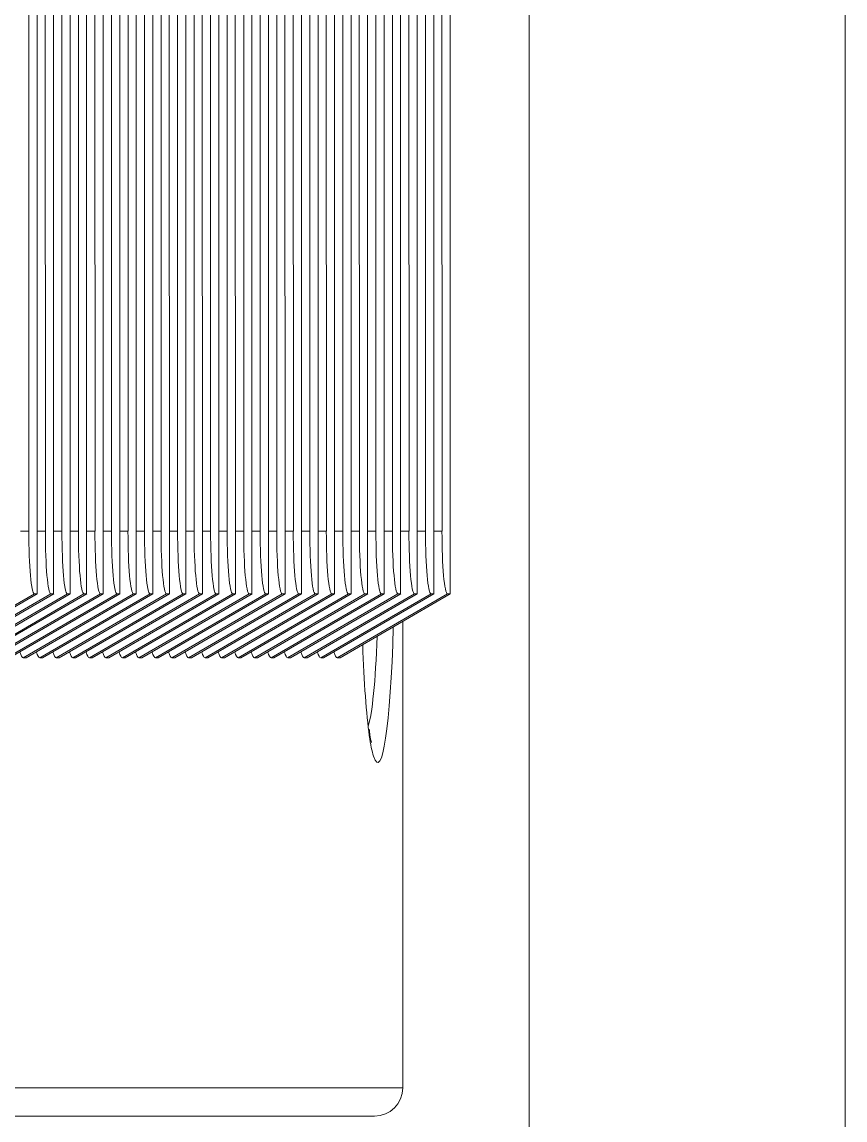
# Model space of a CAD drawing. Header units: millimetres. Extents: x -159872 to 386485, y -250577 to 158966.
# Drawn here: x 371137.6 to 371189.7, y 2952.4 to 3021.8 of the extents above; entities that cross this region are included whole.
import ezdxf

# ---------------------------------------------------------------- set-up
doc = ezdxf.new("R2010")
doc.units = ezdxf.units.MM
doc.layers.add('LDS-equipment-kitchen equipment', color=3, linetype='Continuous', lineweight=13)
doc.layers.add('TOPS', color=252, linetype='Continuous', lineweight=13)

# ---------------------------------------------------------------- blocks, each defined once
blk = doc.blocks.new('Group-335')
at = {"layer": 'LDS-equipment-kitchen equipment', "lineweight": 5}
for p, q in [((310465.069, 39540.083), (310465.078, 39443.164)), ((310465.069, 39540.083), (310465.078, 39443.164)), ((310466.117, 39540.083), (310466.126, 39443.164)), ((310466.117, 39540.083), (310466.126, 39443.164)), ((310467.161, 39540.083), (310467.17, 39443.164)), ((310467.161, 39540.083), (310467.17, 39443.164)), ((310468.205, 39540.083), (310468.213, 39443.164)), ((310468.205, 39540.083), (310468.213, 39443.164)), ((310469.252, 39540.084), (310469.261, 39443.164)), ((310469.252, 39540.084), (310469.261, 39443.164)), ((310470.299, 39540.084), (310470.308, 39443.164)), ((310470.299, 39540.084), (310470.308, 39443.164)), ((310471.346, 39540.084), (310471.355, 39443.164)), ((310471.346, 39540.084), (310471.355, 39443.164)), ((310472.39, 39540.084), (310472.399, 39443.164)), ((310472.39, 39540.084), (310472.399, 39443.164)), ((310473.438, 39540.084), (310473.447, 39443.165)), ((310473.438, 39540.084), (310473.447, 39443.165)), ((310474.482, 39540.084), (310474.49, 39443.165)), ((310474.482, 39540.084), (310474.49, 39443.165)), ((310475.529, 39540.084), (310475.538, 39443.165)), ((310475.529, 39540.084), (310475.538, 39443.165)), ((310476.576, 39540.084), (310476.585, 39443.165)), ((310476.576, 39540.084), (310476.585, 39443.165)), ((310477.617, 39540.084), (310477.626, 39443.165)), ((310477.617, 39540.084), (310477.626, 39443.165)), ((310478.667, 39540.084), (310478.676, 39443.165)), ((310478.667, 39540.084), (310478.676, 39443.165)), ((310479.711, 39540.084), (310479.72, 39443.165)), ((310479.711, 39540.084), (310479.72, 39443.165)), ((310480.759, 39540.085), (310480.767, 39443.165)), ((310480.759, 39540.085), (310480.767, 39443.165)), ((310481.806, 39540.085), (310481.815, 39443.165)), ((310481.806, 39540.085), (310481.815, 39443.165)), ((310482.85, 39540.085), (310482.859, 39443.165)), ((310482.85, 39540.085), (310482.859, 39443.165)), ((310483.894, 39540.085), (310483.903, 39443.165)), ((310483.894, 39540.085), (310483.903, 39443.165)), ((310484.941, 39540.085), (310484.95, 39443.166)), ((310484.941, 39540.085), (310484.95, 39443.166)), ((310485.988, 39540.085), (310485.997, 39443.166)), ((310485.988, 39540.085), (310485.997, 39443.166)), ((310487.032, 39540.085), (310487.041, 39443.166)), ((310487.032, 39540.085), (310487.041, 39443.166)), ((310488.076, 39540.085), (310488.085, 39443.166)), ((310488.076, 39540.085), (310488.085, 39443.166)), ((310489.127, 39540.085), (310489.136, 39443.166)), ((310489.127, 39540.085), (310489.136, 39443.166)), ((310490.171, 39540.085), (310490.18, 39443.166)), ((310490.171, 39540.085), (310490.18, 39443.166)), ((310491.218, 39540.086), (310491.227, 39443.166)), ((310491.218, 39540.086), (310491.227, 39443.166)), ((310464.558, 39447.125), (310464.55, 39536.124)), ((310464.558, 39447.125), (310464.55, 39536.124)), ((310465.602, 39447.125), (310465.593, 39536.125)), ((310465.602, 39447.125), (310465.593, 39536.125)), ((310466.652, 39447.125), (310466.644, 39536.125)), ((310466.652, 39447.125), (310466.644, 39536.125)), ((310467.696, 39447.125), (310467.688, 39536.125)), ((310467.696, 39447.125), (310467.688, 39536.125)), ((310468.744, 39447.125), (310468.735, 39536.125)), ((310468.744, 39447.125), (310468.735, 39536.125)), ((310469.784, 39447.126), (310469.776, 39536.125)), ((310469.784, 39447.126), (310469.776, 39536.125)), ((310470.835, 39447.126), (310470.827, 39536.125)), ((310470.835, 39447.126), (310470.827, 39536.125)), ((310471.879, 39447.126), (310471.87, 39536.125)), ((310471.879, 39447.126), (310471.87, 39536.125)), ((310472.926, 39447.126), (310472.918, 39536.125)), ((310472.926, 39447.126), (310472.918, 39536.125)), ((310473.973, 39447.126), (310473.965, 39536.125)), ((310473.973, 39447.126), (310473.965, 39536.125)), ((310475.017, 39447.126), (310475.009, 39536.125)), ((310475.017, 39447.126), (310475.009, 39536.125)), ((310476.061, 39447.126), (310476.053, 39536.125)), ((310476.061, 39447.126), (310476.053, 39536.125)), ((310477.108, 39447.126), (310477.1, 39536.126)), ((310477.108, 39447.126), (310477.1, 39536.126)), ((310478.156, 39447.126), (310478.147, 39536.126)), ((310478.156, 39447.126), (310478.147, 39536.126)), ((310479.203, 39447.126), (310479.195, 39536.126)), ((310479.203, 39447.126), (310479.195, 39536.126)), ((310480.247, 39447.126), (310480.239, 39536.126)), ((310480.247, 39447.126), (310480.239, 39536.126)), ((310481.294, 39447.127), (310481.286, 39536.126)), ((310481.294, 39447.127), (310481.286, 39536.126)), ((310482.338, 39447.127), (310482.33, 39536.126)), ((310482.338, 39447.127), (310482.33, 39536.126)), ((310483.385, 39447.127), (310483.377, 39536.126)), ((310483.385, 39447.127), (310483.377, 39536.126)), ((310484.433, 39447.127), (310484.425, 39536.126)), ((310484.433, 39447.127), (310484.425, 39536.126)), ((310485.473, 39447.127), (310485.465, 39536.126)), ((310485.473, 39447.127), (310485.465, 39536.126)), ((310486.524, 39447.127), (310486.516, 39536.126)), ((310486.524, 39447.127), (310486.516, 39536.126)), ((310487.568, 39447.127), (310487.559, 39536.127)), ((310487.568, 39447.127), (310487.559, 39536.127)), ((310488.615, 39447.127), (310488.607, 39536.127)), ((310488.615, 39447.127), (310488.607, 39536.127)), ((310489.659, 39447.127), (310489.651, 39536.127)), ((310489.659, 39447.127), (310489.651, 39536.127)), ((310490.703, 39447.127), (310490.695, 39536.127)), ((310490.703, 39447.127), (310490.695, 39536.127)), ((310464.558, 39447.125), (310464.036, 39447.125)), ((310464.558, 39447.125), (310464.036, 39447.125)), ((310465.602, 39447.125), (310465.08, 39447.125)), ((310465.602, 39447.125), (310465.08, 39447.125)), ((310466.652, 39447.125), (310466.126, 39447.125)), ((310466.652, 39447.125), (310466.126, 39447.125)), ((310467.696, 39447.125), (310467.17, 39447.125)), ((310467.696, 39447.125), (310467.17, 39447.125)), ((310468.744, 39447.125), (310468.218, 39447.125)), ((310468.744, 39447.125), (310468.218, 39447.125)), ((310469.784, 39447.126), (310469.265, 39447.125)), ((310469.784, 39447.126), (310469.265, 39447.125)), ((310470.835, 39447.126), (310470.309, 39447.126)), ((310470.835, 39447.126), (310470.309, 39447.126)), ((310471.879, 39447.126), (310471.357, 39447.126)), ((310471.879, 39447.126), (310471.357, 39447.126)), ((310472.926, 39447.126), (310472.4, 39447.126)), ((310472.926, 39447.126), (310472.4, 39447.126)), ((310473.973, 39447.126), (310473.447, 39447.126)), ((310473.973, 39447.126), (310473.447, 39447.126)), ((310475.017, 39447.126), (310474.491, 39447.126)), ((310475.017, 39447.126), (310474.491, 39447.126)), ((310476.061, 39447.126), (310475.539, 39447.126)), ((310476.061, 39447.126), (310475.539, 39447.126)), ((310477.108, 39447.126), (310476.586, 39447.126)), ((310477.108, 39447.126), (310476.586, 39447.126)), ((310478.156, 39447.126), (310477.63, 39447.126)), ((310478.156, 39447.126), (310477.63, 39447.126)), ((310479.203, 39447.126), (310478.677, 39447.126)), ((310479.203, 39447.126), (310478.677, 39447.126)), ((310480.247, 39447.126), (310479.721, 39447.126)), ((310480.247, 39447.126), (310479.721, 39447.126)), ((310481.294, 39447.127), (310480.768, 39447.127)), ((310481.294, 39447.127), (310480.768, 39447.127)), ((310482.338, 39447.127), (310481.816, 39447.127)), ((310482.338, 39447.127), (310481.816, 39447.127)), ((310483.385, 39447.127), (310482.86, 39447.127)), ((310483.385, 39447.127), (310482.86, 39447.127)), ((310484.433, 39447.127), (310483.907, 39447.127)), ((310484.433, 39447.127), (310483.907, 39447.127)), ((310485.473, 39447.127), (310484.951, 39447.127)), ((310485.473, 39447.127), (310484.951, 39447.127)), ((310486.524, 39447.127), (310485.998, 39447.127)), ((310486.524, 39447.127), (310485.998, 39447.127)), ((310487.568, 39447.127), (310487.042, 39447.127)), ((310487.568, 39447.127), (310487.042, 39447.127)), ((310488.615, 39447.127), (310488.089, 39447.127)), ((310488.615, 39447.127), (310488.089, 39447.127)), ((310489.659, 39447.127), (310489.137, 39447.127)), ((310489.659, 39447.127), (310489.137, 39447.127)), ((310490.703, 39447.127), (310490.181, 39447.127)), ((310490.703, 39447.127), (310490.181, 39447.127)), ((310464.906, 39443.167), (310457.928, 39439.123)), ((310464.906, 39443.167), (310457.928, 39439.123)), ((310458.106, 39439.125), (310465.08, 39443.168)), ((310458.106, 39439.125), (310465.08, 39443.168)), ((310465.95, 39443.167), (310458.972, 39439.123)), ((310465.95, 39443.167), (310458.972, 39439.123)), ((310459.153, 39439.125), (310466.127, 39443.168)), ((310459.153, 39439.125), (310466.127, 39443.168)), ((310466.994, 39443.167), (310460.02, 39439.123)), ((310466.994, 39443.167), (310460.02, 39439.123)), ((310460.194, 39439.125), (310467.171, 39443.169)), ((310460.194, 39439.125), (310467.171, 39443.169)), ((310468.041, 39443.167), (310461.064, 39439.123)), ((310468.041, 39443.167), (310461.064, 39439.123)), ((310461.244, 39439.125), (310468.218, 39443.169)), ((310461.244, 39439.125), (310468.218, 39443.169)), ((310469.089, 39443.167), (310462.111, 39439.123)), ((310469.089, 39443.167), (310462.111, 39439.123)), ((310462.288, 39439.125), (310469.266, 39443.169)), ((310462.288, 39439.125), (310469.266, 39443.169)), ((310470.136, 39443.167), (310463.154, 39439.123)), ((310470.136, 39443.167), (310463.154, 39439.123)), ((310463.336, 39439.125), (310470.31, 39443.169)), ((310463.336, 39439.125), (310470.31, 39443.169)), ((310471.18, 39443.167), (310464.202, 39439.123)), ((310471.18, 39443.167), (310464.202, 39439.123)), ((310464.383, 39439.125), (310471.357, 39443.169)), ((310464.383, 39439.125), (310471.357, 39443.169)), ((310465.078, 39443.167), (310464.902, 39443.167)), ((310465.078, 39443.167), (310464.902, 39443.167)), ((310472.227, 39443.167), (310465.249, 39439.124)), ((310472.227, 39443.167), (310465.249, 39439.124)), ((310465.427, 39439.126), (310472.401, 39443.169)), ((310465.427, 39439.126), (310472.401, 39443.169)), ((310466.126, 39443.167), (310465.946, 39443.167)), ((310466.126, 39443.167), (310465.946, 39443.167)), ((310473.271, 39443.167), (310466.293, 39439.124)), ((310473.271, 39443.167), (310466.293, 39439.124)), ((310466.471, 39439.126), (310473.448, 39443.169)), ((310466.471, 39439.126), (310473.448, 39443.169)), ((310467.17, 39443.167), (310466.993, 39443.167)), ((310467.17, 39443.167), (310466.993, 39443.167)), ((310474.318, 39443.167), (310467.341, 39439.124)), ((310474.318, 39443.167), (310467.341, 39439.124)), ((310467.518, 39439.126), (310474.492, 39443.169)), ((310467.518, 39439.126), (310474.492, 39443.169)), ((310468.213, 39443.167), (310468.037, 39443.167)), ((310468.213, 39443.167), (310468.037, 39443.167)), ((310475.362, 39443.167), (310468.384, 39439.124)), ((310475.362, 39443.167), (310468.384, 39439.124)), ((310468.565, 39439.126), (310475.539, 39443.169)), ((310468.565, 39439.126), (310475.539, 39443.169)), ((310469.261, 39443.167), (310469.084, 39443.167)), ((310469.261, 39443.167), (310469.084, 39443.167)), ((310476.406, 39443.168), (310469.432, 39439.124)), ((310476.406, 39443.168), (310469.432, 39439.124)), ((310469.609, 39439.126), (310476.587, 39443.169)), ((310469.609, 39439.126), (310476.587, 39443.169)), ((310470.308, 39443.167), (310470.132, 39443.167)), ((310470.308, 39443.167), (310470.132, 39443.167)), ((310477.457, 39443.168), (310470.475, 39439.124)), ((310477.457, 39443.168), (310470.475, 39439.124)), ((310470.653, 39439.126), (310477.631, 39443.17)), ((310470.653, 39439.126), (310477.631, 39443.17)), ((310471.355, 39443.167), (310471.175, 39443.167)), ((310471.355, 39443.167), (310471.175, 39443.167)), ((310478.5, 39443.168), (310471.523, 39439.124)), ((310478.5, 39443.168), (310471.523, 39439.124)), ((310471.704, 39439.126), (310478.678, 39443.17)), ((310471.704, 39439.126), (310478.678, 39443.17)), ((310472.399, 39443.167), (310472.223, 39443.167)), ((310472.399, 39443.167), (310472.223, 39443.167)), ((310479.548, 39443.168), (310472.57, 39439.124)), ((310479.548, 39443.168), (310472.57, 39439.124)), ((310472.748, 39439.126), (310479.722, 39443.17)), ((310472.748, 39439.126), (310479.722, 39443.17)), ((310473.447, 39443.167), (310473.267, 39443.167)), ((310473.447, 39443.167), (310473.267, 39443.167)), ((310480.588, 39443.168), (310473.614, 39439.124)), ((310480.588, 39443.168), (310473.614, 39439.124)), ((310473.795, 39439.126), (310480.769, 39443.17)), ((310473.795, 39439.126), (310480.769, 39443.17)), ((310474.49, 39443.167), (310474.318, 39443.167)), ((310474.49, 39443.167), (310474.318, 39443.167)), ((310481.639, 39443.168), (310474.661, 39439.124)), ((310481.639, 39443.168), (310474.661, 39439.124)), ((310474.839, 39439.126), (310481.817, 39443.17)), ((310474.839, 39439.126), (310481.817, 39443.17)), ((310475.538, 39443.167), (310475.358, 39443.167)), ((310475.538, 39443.167), (310475.358, 39443.167)), ((310482.683, 39443.168), (310475.705, 39439.125)), ((310482.683, 39443.168), (310475.705, 39439.125)), ((310475.886, 39439.127), (310482.86, 39443.17)), ((310475.886, 39439.127), (310482.86, 39443.17)), ((310476.585, 39443.168), (310476.405, 39443.168)), ((310476.585, 39443.168), (310476.405, 39443.168)), ((310483.731, 39443.168), (310476.753, 39439.125)), ((310483.731, 39443.168), (310476.753, 39439.125)), ((310476.93, 39439.127), (310483.908, 39443.17)), ((310476.93, 39439.127), (310483.908, 39443.17)), ((310477.626, 39443.168), (310477.453, 39443.168)), ((310477.626, 39443.168), (310477.453, 39443.168)), ((310484.777, 39443.168), (310477.8, 39439.125)), ((310484.777, 39443.168), (310477.8, 39439.125)), ((310477.977, 39439.127), (310484.951, 39443.17)), ((310477.977, 39439.127), (310484.951, 39443.17)), ((310478.676, 39443.168), (310478.496, 39443.168)), ((310478.676, 39443.168), (310478.496, 39443.168)), ((310485.821, 39443.168), (310478.844, 39439.125)), ((310485.821, 39443.168), (310478.844, 39439.125)), ((310479.025, 39439.127), (310485.999, 39443.17)), ((310479.025, 39439.127), (310485.999, 39443.17)), ((310479.72, 39443.168), (310479.543, 39443.168)), ((310479.72, 39443.168), (310479.543, 39443.168)), ((310486.865, 39443.169), (310479.891, 39439.125)), ((310486.865, 39443.169), (310479.891, 39439.125)), ((310480.065, 39439.127), (310487.043, 39443.17)), ((310480.065, 39439.127), (310487.043, 39443.17)), ((310480.767, 39443.168), (310480.587, 39443.168)), ((310480.767, 39443.168), (310480.587, 39443.168)), ((310487.913, 39443.169), (310480.935, 39439.125)), ((310487.913, 39443.169), (310480.935, 39439.125)), ((310481.116, 39439.127), (310488.09, 39443.17)), ((310481.116, 39439.127), (310488.09, 39443.17)), ((310481.815, 39443.168), (310481.635, 39443.168)), ((310481.815, 39443.168), (310481.635, 39443.168)), ((310488.96, 39443.169), (310481.982, 39439.125)), ((310488.96, 39443.169), (310481.982, 39439.125)), ((310482.159, 39439.127), (310489.137, 39443.171)), ((310482.159, 39439.127), (310489.137, 39443.171)), ((310482.859, 39443.168), (310482.682, 39443.168)), ((310482.859, 39443.168), (310482.682, 39443.168)), ((310490.008, 39443.169), (310483.026, 39439.125)), ((310490.008, 39443.169), (310483.026, 39439.125)), ((310483.207, 39439.127), (310490.181, 39443.171)), ((310483.207, 39439.127), (310490.181, 39443.171)), ((310483.903, 39443.168), (310483.726, 39443.168)), ((310483.903, 39443.168), (310483.726, 39443.168)), ((310491.051, 39443.169), (310484.074, 39439.125)), ((310491.051, 39443.169), (310484.074, 39439.125)), ((310484.254, 39439.127), (310491.228, 39443.171)), ((310484.254, 39439.127), (310491.228, 39443.171)), ((310484.95, 39443.168), (310484.774, 39443.168)), ((310484.95, 39443.168), (310484.774, 39443.168)), ((310485.997, 39443.168), (310485.817, 39443.168)), ((310485.997, 39443.168), (310485.817, 39443.168)), ((310487.041, 39443.169), (310486.864, 39443.169)), ((310487.041, 39443.169), (310486.864, 39443.169)), ((310488.085, 39443.169), (310487.908, 39443.169)), ((310488.085, 39443.169), (310487.908, 39443.169)), ((310489.136, 39443.169), (310488.956, 39443.169)), ((310489.136, 39443.169), (310488.956, 39443.169)), ((310490.18, 39443.169), (310490.003, 39443.169)), ((310490.18, 39443.169), (310490.003, 39443.169)), ((310491.227, 39443.169), (310491.047, 39443.169)), ((310491.227, 39443.169), (310491.047, 39443.169)), ((310488.219, 39441.426), (310488.222, 39411.926)), ((310488.219, 39441.426), (310488.222, 39411.926)), ((310488.223, 39441.427), (310488.226, 39411.924)), ((310488.223, 39441.427), (310488.226, 39411.924)), ((310464.383, 39439.125), (310464.203, 39439.125)), ((310464.383, 39439.125), (310464.203, 39439.125)), ((310465.427, 39439.126), (310465.25, 39439.126)), ((310465.427, 39439.126), (310465.25, 39439.126)), ((310466.471, 39439.126), (310466.294, 39439.126)), ((310466.471, 39439.126), (310466.294, 39439.126)), ((310467.518, 39439.126), (310467.342, 39439.126)), ((310467.518, 39439.126), (310467.342, 39439.126)), ((310468.565, 39439.126), (310468.385, 39439.126)), ((310468.565, 39439.126), (310468.385, 39439.126)), ((310469.609, 39439.126), (310469.433, 39439.126)), ((310469.609, 39439.126), (310469.433, 39439.126)), ((310470.653, 39439.126), (310470.476, 39439.126)), ((310470.653, 39439.126), (310470.476, 39439.126)), ((310471.704, 39439.126), (310471.524, 39439.126)), ((310471.704, 39439.126), (310471.524, 39439.126)), ((310472.748, 39439.126), (310472.571, 39439.126)), ((310472.748, 39439.126), (310472.571, 39439.126)), ((310473.795, 39439.126), (310473.615, 39439.126)), ((310473.795, 39439.126), (310473.615, 39439.126)), ((310474.839, 39439.126), (310474.662, 39439.126)), ((310474.839, 39439.126), (310474.662, 39439.126)), ((310475.886, 39439.127), (310475.706, 39439.126)), ((310475.886, 39439.127), (310475.706, 39439.126)), ((310476.93, 39439.127), (310476.753, 39439.127)), ((310476.93, 39439.127), (310476.753, 39439.127)), ((310477.977, 39439.127), (310477.801, 39439.127)), ((310477.977, 39439.127), (310477.801, 39439.127)), ((310479.025, 39439.127), (310478.845, 39439.127)), ((310479.025, 39439.127), (310478.845, 39439.127)), ((310480.065, 39439.127), (310479.892, 39439.127)), ((310480.065, 39439.127), (310479.892, 39439.127)), ((310481.116, 39439.127), (310480.936, 39439.127)), ((310481.116, 39439.127), (310480.936, 39439.127)), ((310482.159, 39439.127), (310481.983, 39439.127)), ((310482.159, 39439.127), (310481.983, 39439.127)), ((310483.207, 39439.127), (310483.027, 39439.127)), ((310483.207, 39439.127), (310483.027, 39439.127)), ((310484.254, 39439.127), (310484.074, 39439.127)), ((310484.254, 39439.127), (310484.074, 39439.127)), ((310488.222, 39411.925), (310422.397, 39411.919)), ((310488.222, 39411.925), (310422.397, 39411.919)), ((310488.222, 39411.925), (310488.229, 39411.925)), ((310488.222, 39411.925), (310488.229, 39411.925)), ((310422.369, 39410.121), (310486.427, 39410.126)), ((310422.369, 39410.121), (310486.427, 39410.126))]:
    blk.add_line(p, q, dxfattribs=at)
at = {"layer": 'LDS-equipment-kitchen equipment', "lineweight": 5, "transparency": 33554687}
for points in [[(310464.906, 39443.167), (310464.709, 39443.166), (310464.553, 39444.937), (310464.553, 39447.125)], [(310464.906, 39443.167), (310464.709, 39443.166), (310464.553, 39444.937), (310464.553, 39447.125)], [(310465.95, 39443.167), (310465.756, 39443.167), (310465.6, 39444.937), (310465.6, 39447.125)], [(310465.95, 39443.167), (310465.756, 39443.167), (310465.6, 39444.937), (310465.6, 39447.125)], [(310466.994, 39443.167), (310466.8, 39443.167), (310466.648, 39444.938), (310466.648, 39447.125)], [(310466.994, 39443.167), (310466.8, 39443.167), (310466.648, 39444.938), (310466.648, 39447.125)], [(310468.041, 39443.167), (310467.847, 39443.167), (310467.692, 39444.938), (310467.691, 39447.125)], [(310468.041, 39443.167), (310467.847, 39443.167), (310467.692, 39444.938), (310467.691, 39447.125)], [(310469.089, 39443.167), (310468.895, 39443.167), (310468.739, 39444.938), (310468.739, 39447.125)], [(310469.089, 39443.167), (310468.895, 39443.167), (310468.739, 39444.938), (310468.739, 39447.125)], [(310470.136, 39443.167), (310469.938, 39443.167), (310469.783, 39444.938), (310469.782, 39447.125)], [(310470.136, 39443.167), (310469.938, 39443.167), (310469.783, 39444.938), (310469.782, 39447.125)], [(310471.18, 39443.167), (310470.985, 39443.167), (310470.83, 39444.938), (310470.83, 39447.125)], [(310471.18, 39443.167), (310470.985, 39443.167), (310470.83, 39444.938), (310470.83, 39447.125)], [(310472.227, 39443.167), (310472.029, 39443.167), (310471.877, 39444.938), (310471.877, 39447.125)], [(310472.227, 39443.167), (310472.029, 39443.167), (310471.877, 39444.938), (310471.877, 39447.125)], [(310473.271, 39443.167), (310473.077, 39443.167), (310472.921, 39444.938), (310472.921, 39447.125)], [(310473.271, 39443.167), (310473.077, 39443.167), (310472.921, 39444.938), (310472.921, 39447.125)], [(310474.318, 39443.167), (310474.124, 39443.167), (310473.969, 39444.938), (310473.968, 39447.125)], [(310474.318, 39443.167), (310474.124, 39443.167), (310473.969, 39444.938), (310473.968, 39447.125)], [(310475.362, 39443.167), (310475.168, 39443.167), (310475.012, 39444.938), (310475.012, 39447.126)], [(310475.362, 39443.167), (310475.168, 39443.167), (310475.012, 39444.938), (310475.012, 39447.126)], [(310476.406, 39443.168), (310476.215, 39443.168), (310476.06, 39444.938), (310476.06, 39447.126)], [(310476.406, 39443.168), (310476.215, 39443.168), (310476.06, 39444.938), (310476.06, 39447.126)], [(310477.457, 39443.168), (310477.259, 39443.168), (310477.103, 39444.939), (310477.103, 39447.126)], [(310477.457, 39443.168), (310477.259, 39443.168), (310477.103, 39444.939), (310477.103, 39447.126)], [(310478.5, 39443.168), (310478.306, 39443.168), (310478.151, 39444.939), (310478.151, 39447.126)], [(310478.5, 39443.168), (310478.306, 39443.168), (310478.151, 39444.939), (310478.151, 39447.126)], [(310479.548, 39443.168), (310479.35, 39443.168), (310479.198, 39444.939), (310479.198, 39447.126)], [(310479.548, 39443.168), (310479.35, 39443.168), (310479.198, 39444.939), (310479.198, 39447.126)], [(310480.588, 39443.168), (310480.398, 39443.168), (310480.242, 39444.939), (310480.242, 39447.126)], [(310480.588, 39443.168), (310480.398, 39443.168), (310480.242, 39444.939), (310480.242, 39447.126)], [(310481.639, 39443.168), (310481.445, 39443.168), (310481.289, 39444.939), (310481.289, 39447.126)], [(310481.639, 39443.168), (310481.445, 39443.168), (310481.289, 39444.939), (310481.289, 39447.126)], [(310482.683, 39443.168), (310482.489, 39443.168), (310482.333, 39444.939), (310482.333, 39447.126)], [(310482.683, 39443.168), (310482.489, 39443.168), (310482.333, 39444.939), (310482.333, 39447.126)], [(310483.731, 39443.168), (310483.536, 39443.168), (310483.381, 39444.939), (310483.381, 39447.126)], [(310483.731, 39443.168), (310483.536, 39443.168), (310483.381, 39444.939), (310483.381, 39447.126)], [(310484.777, 39443.168), (310484.58, 39443.168), (310484.428, 39444.939), (310484.428, 39447.126)], [(310484.777, 39443.168), (310484.58, 39443.168), (310484.428, 39444.939), (310484.428, 39447.126)], [(310485.821, 39443.168), (310485.627, 39443.168), (310485.472, 39444.939), (310485.471, 39447.127)], [(310485.821, 39443.168), (310485.627, 39443.168), (310485.472, 39444.939), (310485.471, 39447.127)], [(310486.865, 39443.169), (310486.675, 39443.169), (310486.519, 39444.939), (310486.519, 39447.127)], [(310486.865, 39443.169), (310486.675, 39443.169), (310486.519, 39444.939), (310486.519, 39447.127)], [(310487.913, 39443.169), (310487.718, 39443.169), (310487.563, 39444.94), (310487.563, 39447.127)], [(310487.913, 39443.169), (310487.718, 39443.169), (310487.563, 39444.94), (310487.563, 39447.127)], [(310488.96, 39443.169), (310488.766, 39443.169), (310488.61, 39444.94), (310488.61, 39447.127)], [(310488.96, 39443.169), (310488.766, 39443.169), (310488.61, 39444.94), (310488.61, 39447.127)], [(310490.008, 39443.169), (310489.81, 39443.169), (310489.654, 39444.94), (310489.654, 39447.127)], [(310490.008, 39443.169), (310489.81, 39443.169), (310489.654, 39444.94), (310489.654, 39447.127)], [(310491.051, 39443.169), (310490.857, 39443.169), (310490.702, 39444.94), (310490.702, 39447.127)], [(310491.051, 39443.169), (310490.857, 39443.169), (310490.702, 39444.94), (310490.702, 39447.127)], [(310487.613, 39441.072), (310487.465, 39434.874), (310486.908, 39431.219), (310486.365, 39432.905)], [(310487.613, 39441.072), (310487.465, 39434.874), (310486.908, 39431.219), (310486.365, 39432.905)], [(310486.101, 39434.211), (310485.91, 39435.548), (310485.762, 39437.57), (310485.688, 39439.955)], [(310486.101, 39434.211), (310485.91, 39435.548), (310485.762, 39437.57), (310485.688, 39439.955)], [(310486.597, 39440.485), (310486.499, 39437.67), (310486.283, 39435.56), (310486.03, 39434.791)], [(310486.597, 39440.485), (310486.499, 39437.67), (310486.283, 39435.56), (310486.03, 39434.791)], [(310464.207, 39439.125), (310464.133, 39439.125), (310464.062, 39439.252), (310463.988, 39439.506)], [(310464.207, 39439.125), (310464.133, 39439.125), (310464.062, 39439.252), (310463.988, 39439.506)], [(310465.255, 39439.126), (310465.18, 39439.126), (310465.11, 39439.252), (310465.036, 39439.506)], [(310465.255, 39439.126), (310465.18, 39439.126), (310465.11, 39439.252), (310465.036, 39439.506)], [(310466.299, 39439.126), (310466.224, 39439.126), (310466.154, 39439.253), (310466.08, 39439.507)], [(310466.299, 39439.126), (310466.224, 39439.126), (310466.154, 39439.253), (310466.08, 39439.507)], [(310467.346, 39439.126), (310467.271, 39439.126), (310467.201, 39439.253), (310467.127, 39439.507)], [(310467.346, 39439.126), (310467.271, 39439.126), (310467.201, 39439.253), (310467.127, 39439.507)], [(310468.39, 39439.126), (310468.315, 39439.126), (310468.248, 39439.253), (310468.174, 39439.507)], [(310468.39, 39439.126), (310468.315, 39439.126), (310468.248, 39439.253), (310468.174, 39439.507)], [(310469.433, 39439.126), (310469.359, 39439.126), (310469.289, 39439.253), (310469.218, 39439.507)], [(310469.433, 39439.126), (310469.359, 39439.126), (310469.289, 39439.253), (310469.218, 39439.507)], [(310470.481, 39439.126), (310470.406, 39439.126), (310470.336, 39439.253), (310470.265, 39439.507)], [(310470.481, 39439.126), (310470.406, 39439.126), (310470.336, 39439.253), (310470.265, 39439.507)], [(310471.528, 39439.126), (310471.454, 39439.126), (310471.383, 39439.253), (310471.309, 39439.507)], [(310471.528, 39439.126), (310471.454, 39439.126), (310471.383, 39439.253), (310471.309, 39439.507)], [(310472.575, 39439.126), (310472.501, 39439.126), (310472.43, 39439.253), (310472.356, 39439.507)], [(310472.575, 39439.126), (310472.501, 39439.126), (310472.43, 39439.253), (310472.356, 39439.507)], [(310473.619, 39439.126), (310473.545, 39439.126), (310473.474, 39439.253), (310473.4, 39439.507)], [(310473.619, 39439.126), (310473.545, 39439.126), (310473.474, 39439.253), (310473.4, 39439.507)], [(310474.667, 39439.126), (310474.592, 39439.126), (310474.522, 39439.253), (310474.448, 39439.507)], [(310474.667, 39439.126), (310474.592, 39439.126), (310474.522, 39439.253), (310474.448, 39439.507)], [(310475.71, 39439.126), (310475.636, 39439.126), (310475.569, 39439.253), (310475.495, 39439.507)], [(310475.71, 39439.126), (310475.636, 39439.126), (310475.569, 39439.253), (310475.495, 39439.507)], [(310476.758, 39439.127), (310476.683, 39439.127), (310476.613, 39439.254), (310476.539, 39439.507)], [(310476.758, 39439.127), (310476.683, 39439.127), (310476.613, 39439.254), (310476.539, 39439.507)], [(310477.805, 39439.127), (310477.731, 39439.127), (310477.66, 39439.254), (310477.586, 39439.508)], [(310477.805, 39439.127), (310477.731, 39439.127), (310477.66, 39439.254), (310477.586, 39439.508)], [(310478.845, 39439.127), (310478.771, 39439.127), (310478.701, 39439.254), (310478.63, 39439.508)], [(310478.845, 39439.127), (310478.771, 39439.127), (310478.701, 39439.254), (310478.63, 39439.508)], [(310479.896, 39439.127), (310479.822, 39439.127), (310479.751, 39439.254), (310479.677, 39439.508)], [(310479.896, 39439.127), (310479.822, 39439.127), (310479.751, 39439.254), (310479.677, 39439.508)], [(310480.94, 39439.127), (310480.866, 39439.127), (310480.795, 39439.254), (310480.725, 39439.508)], [(310480.94, 39439.127), (310480.866, 39439.127), (310480.795, 39439.254), (310480.725, 39439.508)], [(310481.987, 39439.127), (310481.913, 39439.127), (310481.843, 39439.254), (310481.769, 39439.508)], [(310481.987, 39439.127), (310481.913, 39439.127), (310481.843, 39439.254), (310481.769, 39439.508)], [(310483.031, 39439.127), (310482.957, 39439.127), (310482.89, 39439.254), (310482.816, 39439.508)], [(310483.031, 39439.127), (310482.957, 39439.127), (310482.89, 39439.254), (310482.816, 39439.508)], [(310484.079, 39439.127), (310484.004, 39439.127), (310483.934, 39439.254), (310483.86, 39439.508)], [(310484.079, 39439.127), (310484.004, 39439.127), (310483.934, 39439.254), (310483.86, 39439.508)], [(310486.088, 39434.608), (310486.112, 39434.47), (310486.126, 39434.357), (310486.144, 39434.255)], [(310486.088, 39434.608), (310486.112, 39434.47), (310486.126, 39434.357), (310486.144, 39434.255)], [(310486.365, 39432.905), (310486.269, 39433.195), (310486.188, 39433.636), (310486.1, 39434.211)], [(310486.365, 39432.905), (310486.269, 39433.195), (310486.188, 39433.636), (310486.1, 39434.211)], [(310486.144, 39434.255), (310486.165, 39434.064), (310486.197, 39433.927), (310486.218, 39433.842)], [(310486.144, 39434.255), (310486.165, 39434.064), (310486.197, 39433.927), (310486.218, 39433.842)], [(310486.218, 39433.842), (310486.232, 39433.793), (310486.246, 39433.757), (310486.246, 39433.757)], [(310486.218, 39433.842), (310486.232, 39433.793), (310486.246, 39433.757), (310486.246, 39433.757)], [(310488.222, 39411.925), (310488.222, 39410.93), (310487.414, 39410.126), (310486.427, 39410.126)], [(310488.222, 39411.925), (310488.222, 39410.93), (310487.414, 39410.126), (310486.427, 39410.126)]]:
    blk.add_open_spline(points, degree=3, dxfattribs=at)
blk = doc.blocks.new('Group-337')
at = {"layer": 'TOPS', "lineweight": 5}
for p, q in [((310516.21, 39297.414), (310516.21, 40297.414)), ((310496.21, 39317.414), (310496.21, 40237.414))]:
    blk.add_line(p, q, dxfattribs=at)
at = {"layer": 'LDS-equipment-kitchen equipment'}
blk.add_blockref('Group-335', (0, 0), dxfattribs=at)
blk = doc.blocks.new('Group-338')
at = {"layer": 'LDS-equipment-kitchen equipment'}
blk.add_blockref('Group-337', (0, 0), dxfattribs=at)

msp = doc.modelspace()

# ---------------------------------------------------------------- block references
at = {"layer": 'LDS-equipment-kitchen equipment', "color": 7}
msp.add_blockref('Group-338', (60673.51323, -36457.51522), dxfattribs=at)

doc.saveas('drawing.dxf')
